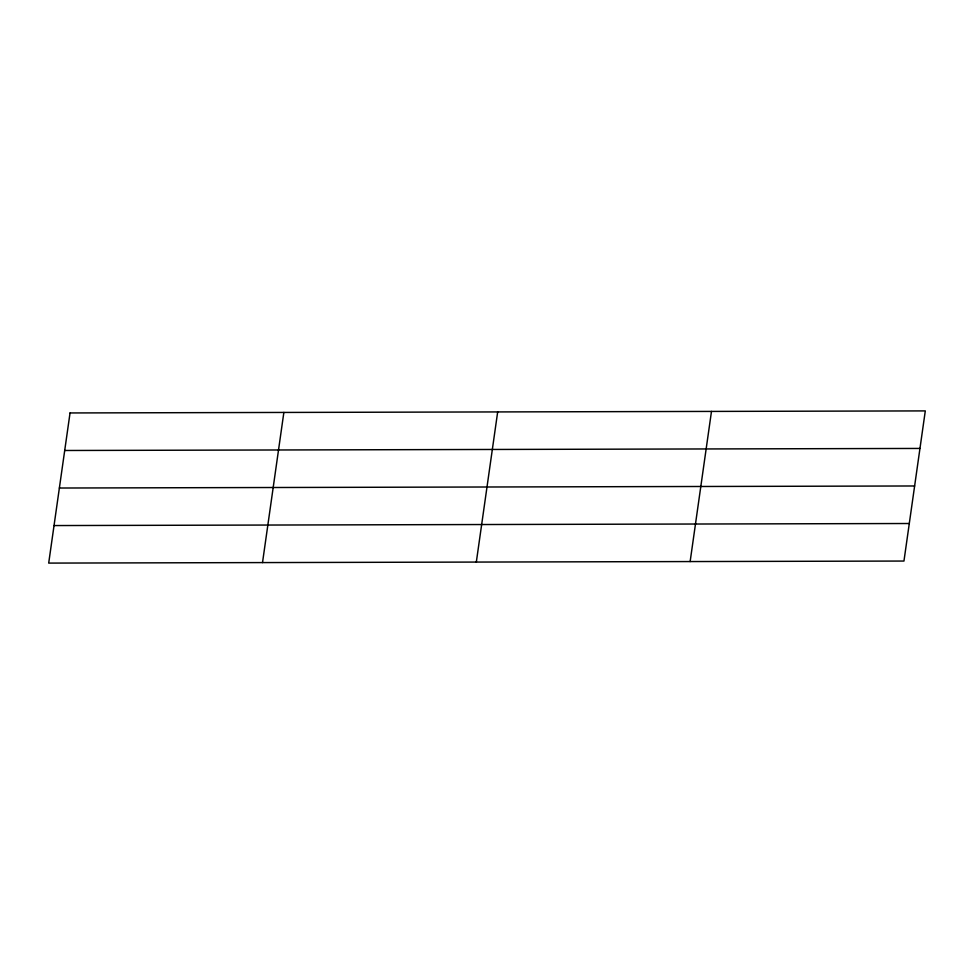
<?xml version="1.0" encoding="UTF-8"?>
<svg xmlns="http://www.w3.org/2000/svg" width="974" height="974" viewBox="0 0 974 974"><rect width="100%" height="100%" fill="white"/><g stroke="black" fill="none" stroke-linecap="round" stroke-linejoin="round"><path stroke-width="1.46" d="M262.517 562.582L283.86 412.44M476.323 562.071L497.677 411.929M690.14 561.56L711.483 411.418M64.71 450.487L919.967 448.442M59.377 488.023L914.623 485.977M54.033 525.558L909.29 523.513M70.043 412.952L48.7 563.094L903.957 561.048L925.3 410.906L70.043 412.952"/></g></svg>
